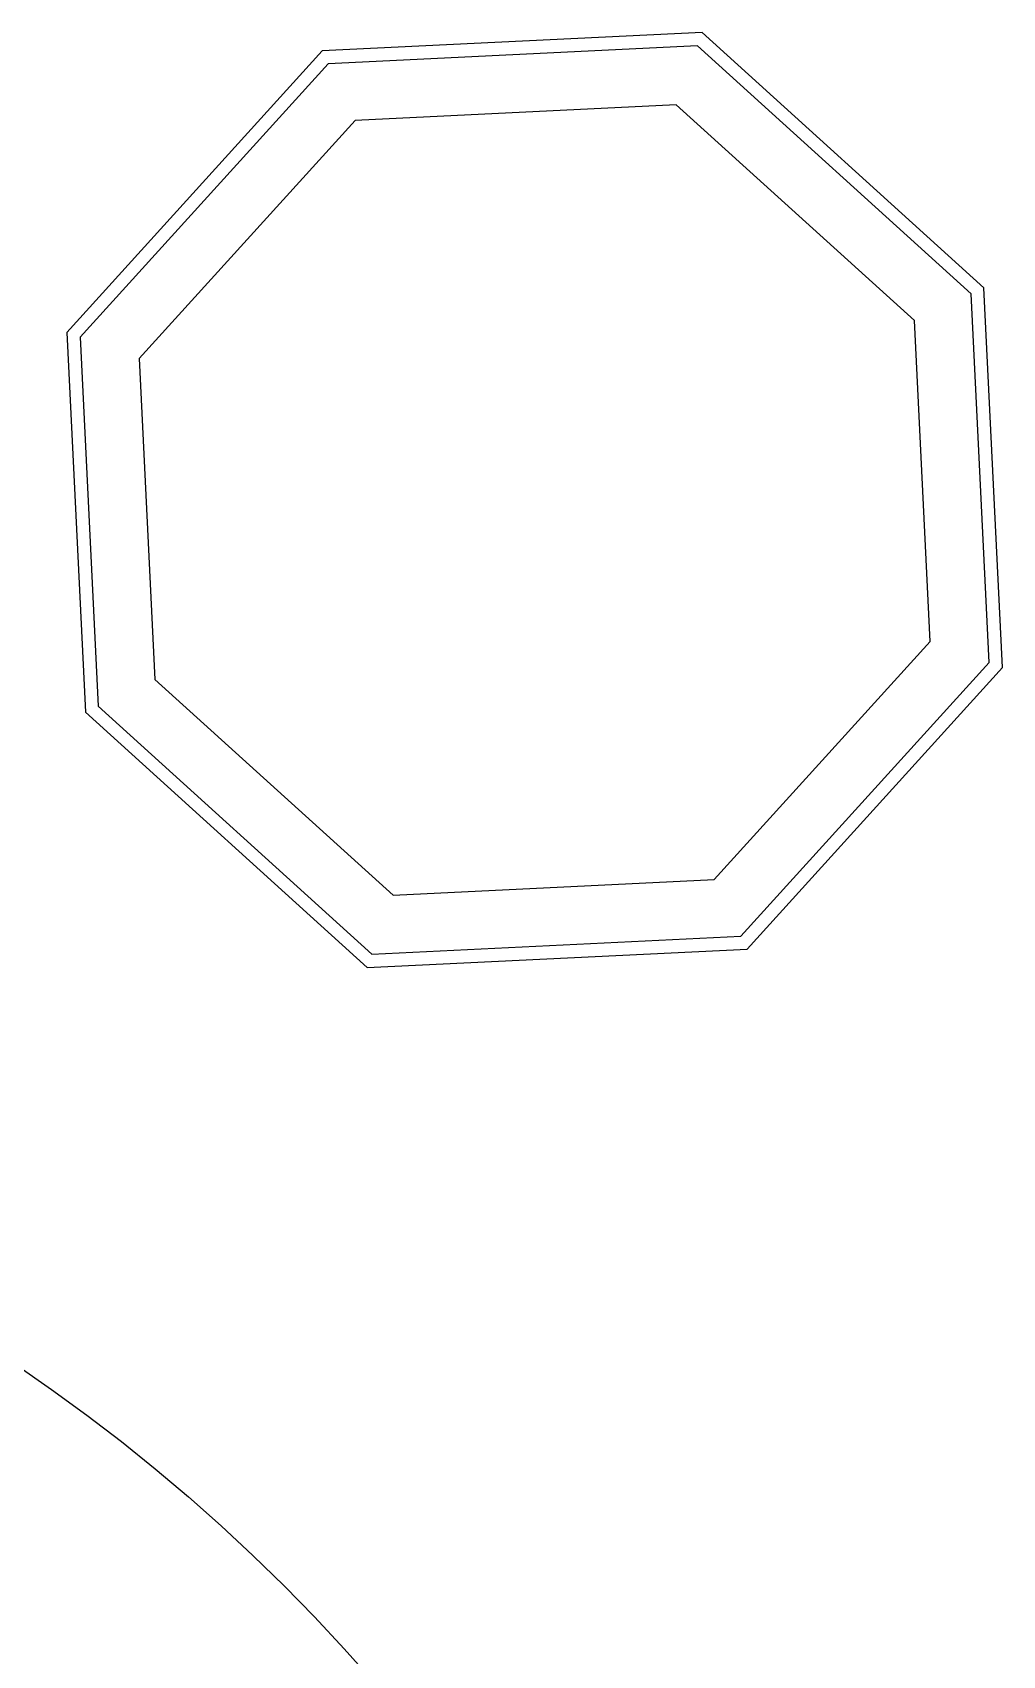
# Model space of a CAD drawing. Header units: metres. Extents: x 244.4 to 340.3, y -4.1 to 64.3.
# Drawn here: x 262.675 to 262.7515, y 60.1562 to 60.2844 of the extents above; entities that cross this region are included whole.
import ezdxf

# ---------------------------------------------------------------- set-up
doc = ezdxf.new("R2010")
doc.units = ezdxf.units.M
doc.layers.add('Edges', color=7, linetype='Continuous')

msp = doc.modelspace()

# ---------------------------------------------------------------- linework, layer by layer
at = {"layer": 'Edges'}
for p, q in [((262.72782, 60.28438), (262.69784, 60.28292)), ((262.72782, 60.28438), (262.75005, 60.26422)), ((262.69784, 60.28292), (262.67768, 60.26068)), ((262.72744, 60.28333), (262.69832, 60.28191)), ((262.72744, 60.28333), (262.74905, 60.26374)), ((262.69832, 60.28191), (262.67873, 60.26031)), ((262.72577, 60.27867), (262.70044, 60.27743)), ((262.72577, 60.27867), (262.74457, 60.26163)), ((262.70044, 60.27743), (262.68339, 60.25864)), ((262.75047, 60.23462), (262.74905, 60.26374)), ((262.75152, 60.23424), (262.75005, 60.26422)), ((262.74581, 60.23629), (262.74457, 60.26163)), ((262.67768, 60.26068), (262.67915, 60.2307)), ((262.67873, 60.26031), (262.68016, 60.23118)), ((262.68339, 60.25864), (262.68463, 60.2333)), ((262.72877, 60.21749), (262.74581, 60.23629)), ((262.73088, 60.21302), (262.75047, 60.23462)), ((262.73136, 60.21201), (262.75152, 60.23424)), ((262.68463, 60.2333), (262.70343, 60.21626)), ((262.67915, 60.2307), (262.70138, 60.21054)), ((262.68016, 60.23118), (262.70176, 60.21159)), ((262.70343, 60.21626), (262.72877, 60.21749)), ((262.70138, 60.21054), (262.73136, 60.21201)), ((262.70176, 60.21159), (262.73088, 60.21302))]:
    msp.add_line(p, q, dxfattribs=at)
for radius in [0.14309, 0.11918]:
    msp.add_circle((262.59365, 60.06055), radius, dxfattribs=at)

doc.saveas('drawing.dxf')
